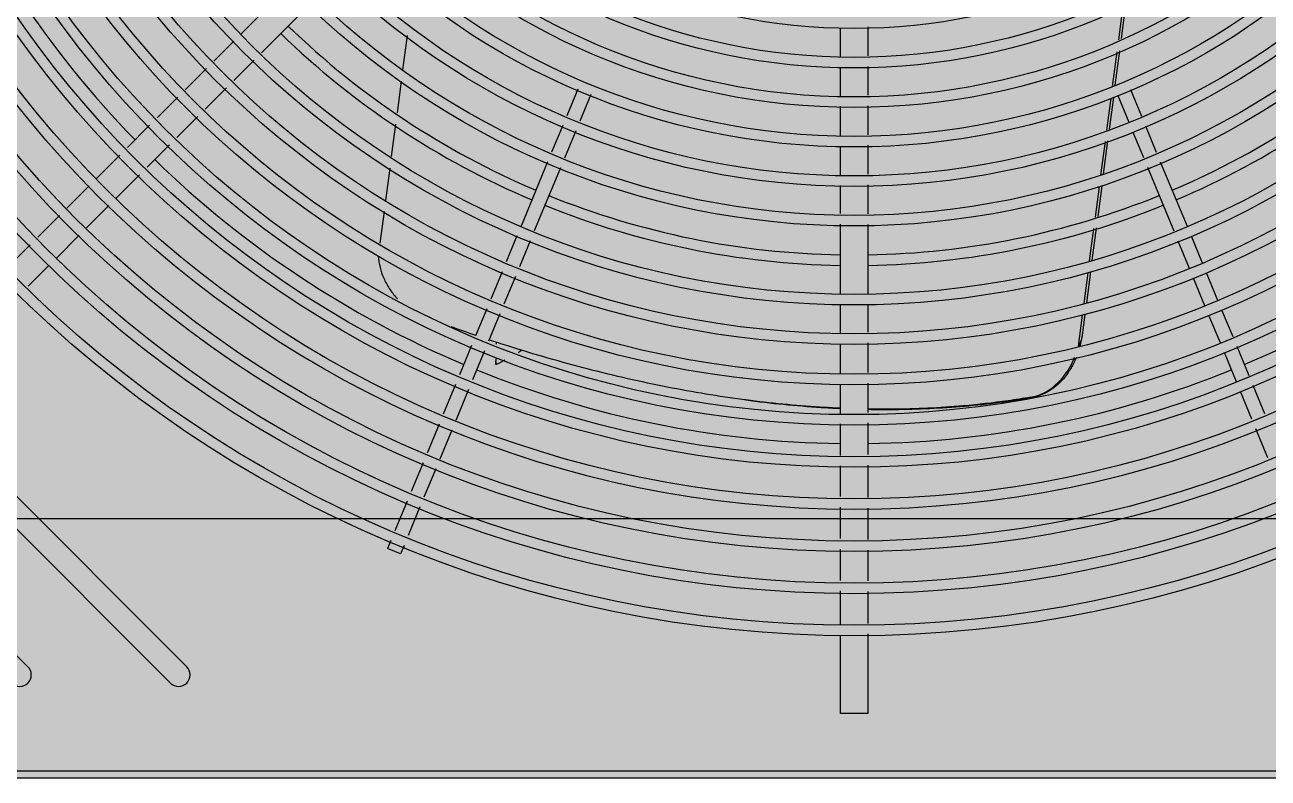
# Model space of a CAD drawing. Extents: x 100 to 738, y -85 to 470.
# Drawn here: x 616.2173 to 616.5069, y 463.169 to 463.3444 of the extents above; entities that cross this region are included whole.
import ezdxf

# ---------------------------------------------------------------- set-up
doc = ezdxf.new("R2010")
doc.units = 0
doc.layers.get('0').update_dxf_attribs({"linetype": 'CONTINUOUS'})
for name, color, linetype in [('A-CONSTRUIR', 12, 'CONTINUOUS'), ('ARC-SPLIT-02', 2, 'CONTINUOUS'), ('ARC_EQUIPAMENTO', 2, 'CONTINUOUS')]:
    doc.layers.add(name, color=color, linetype=linetype)

# ---------------------------------------------------------------- blocks, each defined once
blk = doc.blocks.new('COND-CC-36-PB')
at = {"transparency": 16777216}
h = blk.add_hatch(color=254, dxfattribs=at)
h.dxf.hatch_style = 1
edge = h.paths.add_edge_path()
edge.add_arc((112.9597635950512, 33.97088939326711), 0.1001375328083185, 0, 90.00000000000406)
edge.add_line((112.9597635950511, 34.07102692607543), (112.5880386606677, 34.07102692607566))
edge.add_arc((112.5880386606677, 33.97088939326724), 0.1001375328084109, 90.00000000001627, 180.0000000000162)
edge.add_line((112.4879011278593, 33.97088939326721), (112.4879011278592, 33.54865978920422))
edge.add_arc((112.495760497938, 33.54865978920422), 0.0078593700787479, 179.9999999999482, 224.999999999933)
edge.add_line((112.4902030840595, 33.54310237532568), (112.5319765771103, 33.50132888227515))
edge.add_arc((112.5375339909889, 33.50688629615359), 0.0078593700787139, 224.9999999991942, 269.9999999991712)
edge.add_line((112.5375339909888, 33.49902692607488), (112.9597635950511, 33.49902692607543))
edge.add_arc((112.9597635950512, 33.59916445888376), 0.1001375328083256, 269.999999999935, 359.999999999939)
edge.add_line((113.0599011278595, 33.59916445888365), (113.0599011278595, 33.97088939326721))
at = {"color": 8, "transparency": 16777216}
for p, q in [((112.6019258034266, 33.9612114474574), (112.5972183614325, 33.96591888945112)), ((112.5975008158405, 33.95721804114494), (112.5930810387624, 33.96163781822287)), ((112.6081533626973, 33.95498388818631), (112.6035165597575, 33.95962069112648)), ((112.6039441657483, 33.95077469123723), (112.5990915721714, 33.95562728481402)), ((112.614522891498, 33.94861435938565), (112.6097457448975, 33.95339150598615)), ((112.6103136945489, 33.94440516243657), (112.6055365479484, 33.94918230903707)), ((112.6211104023375, 33.94202684854641), (112.6161152736981, 33.94702197718549)), ((112.6169012053885, 33.93781765159733), (112.6119060767491, 33.94281278023641)), ((112.6274650822963, 33.93567216858772), (112.6226990723272, 33.94043817855674)), ((112.6232558853472, 33.93146297163864), (112.6184898753782, 33.93622898160766)), ((112.633498280845, 33.92963897003864), (112.6290537522861, 33.93408349859804)), ((112.6293609581749, 33.92535789881106), (112.6248445553369, 33.92987430164896)), ((112.6395890702353, 33.92354818064867), (112.635087182425, 33.92805006845879)), ((112.6354517475652, 33.91926710942041), (112.6309498597549, 33.92376899723053)), ((112.6454544362016, 33.91768281468241), (112.6411779718155, 33.92195927906814)), ((112.641389029736, 33.91332982724995), (112.6370406491454, 33.91767820783988)), ((112.6574697119781, 33.90566753890588), (112.6470440328905, 33.91609321799343)), ((112.6530552498046, 33.90166360718077), (112.642978626425, 33.91174023056097)), ((112.5357976130789, 33.88202818212302), (112.5369462719988, 33.88480129006552)), ((112.538699196294, 33.88407576478837), (112.5369464698965, 33.8848017678335)), ((112.6090212445852, 33.88555237843704), (112.6022668728118, 33.88644160835099)), ((112.6182662617298, 33.88433524883966), (112.6114051405054, 33.88523853258502)), ((112.537644906431, 33.88126244842295), (112.535797415181, 33.88202770435505)), ((112.5471015937985, 33.88059537778583), (112.5407761044569, 33.88321548125948)), ((112.6276844938172, 33.88309531506247), (112.6207824903584, 33.88400398105668)), ((112.636884926089, 33.88188405517514), (112.6301379424231, 33.8827723124258)), ((112.5458577742302, 33.87786056719505), (112.5397218145939, 33.88040216489406)), ((112.5552731044331, 33.87721062725582), (112.5491785019614, 33.87973509425695)), ((112.6466495164756, 33.88059852246257), (112.6393383746948, 33.88156105253847)), ((112.5539818332968, 33.87449547174819), (112.5479346823933, 33.87700028366616)), ((112.5635867976651, 33.87376698276572), (112.5573515277412, 33.87634971613313)), ((112.5622955265288, 33.8710518272581), (112.5560602566047, 33.8736345606255)), ((112.5720419748703, 33.87026473369505), (112.5656652209733, 33.87290607164303)), ((112.5709402887656, 33.867471049496), (112.5643739498368, 33.8701909161354)), ((112.5803459747078, 33.86682510434074), (112.5741179748296, 33.86940482635664)), ((112.5792442886031, 33.86403142014101), (112.5730162887251, 33.86661114215691)), ((112.5881988408446, 33.86357234068285), (112.5824219746673, 33.86596519700165)), ((112.5763591593813, 33.86168147454392), (112.5765526134526, 33.86165091369101)), ((112.5765525423051, 33.86168147454392), (112.5763591593813, 33.86168147454392)), ((112.5768701218364, 33.86161752597059), (112.5765525423051, 33.86165014574475)), ((112.581157488966, 33.86159385520887), (112.5806981411312, 33.86159385520887)), ((112.5871445509818, 33.86075902431743), (112.5813202885626, 33.8631715128026)), ((112.596160322136, 33.86027458715578), (112.5902757490077, 33.86271205715396)), ((112.5951060322732, 33.85746127079036), (112.5892214591447, 33.85989874078854)), ((112.603800633808, 33.85710986644022), (112.5982372302991, 33.85941430362689)), ((112.6027937955134, 33.85427689499164), (112.5971829404361, 33.85660098726147)), ((112.619620303822, 33.85055714456829), (112.6058790571162, 33.85624895531753)), ((112.6183764842539, 33.84782233397751), (112.6048722188215, 33.85341598386895)), ((112.6274019737875, 33.84733387133075), (112.6216972119851, 33.84969686103941)), ((112.626300287683, 33.8445401871317), (112.6204533924169, 33.84696205044863)), ((112.6351869736353, 33.84410921881071), (112.629477973747, 33.84647396399167)), ((112.6340852875307, 33.84131553461166), (112.6283762876423, 33.84368027979262)), ((112.5184110891917, 33.78800327778104), (112.501708197113, 33.78800327778104)), ((112.501708197113, 33.78205159958326), (112.501708197113, 33.78800225256692)), ((112.5279003957066, 33.78800327778104), (112.5206607583691, 33.78800327778104)), ((112.5368357228734, 33.78800327778104), (112.5301474418704, 33.78800327778104)), ((112.5458278396589, 33.78800327778104), (112.5390837520698, 33.78800327778104)), ((112.5546166059922, 33.78800327778104), (112.5480758688551, 33.78800327778104)), ((112.5636087227775, 33.78800327778104), (112.5568646351886, 33.78800327778104)), ((112.5720282045885, 33.78800327778104), (112.5658567519739, 33.78800327778104)), ((112.5806519364354, 33.78800327778104), (112.5742778737659, 33.78800327778104)), ((112.5892556345286, 33.78800327778104), (112.582901605613, 33.78800327778104)), ((112.6063597575948, 33.78800327778104), (112.5915076030327, 33.78800327778104)), ((112.6145640512274, 33.78800327778104), (112.6086068037586, 33.78800327778104)), ((112.6229941607137, 33.78800327778104), (112.6168120804238, 33.78800327778104)), ((112.631537381358, 33.78800327778104), (112.62524218991, 33.78800327778104)), ((112.639854379686, 33.78800327778104), (112.633784427522, 33.78800327778104)), ((112.6482844891721, 33.78800327778104), (112.6421024088824, 33.78800327778104)), ((112.518716263237, 33.78205057436915), (112.501708197113, 33.78205057436915)), ((112.5277987501266, 33.78205057436915), (112.5209659324146, 33.78205057436915)), ((112.5366323724217, 33.78205057436915), (112.5300457962904, 33.78205057436915)), ((112.5456244892069, 33.78205057436915), (112.538880401618, 33.78205057436915)), ((112.5548199564442, 33.78205057436915), (112.5478725184031, 33.78205057436915)), ((112.5638120732294, 33.78205057436915), (112.5570679856403, 33.78205057436915)), ((112.5723333786339, 33.78205057436915), (112.5660601024256, 33.78205057436915)), ((112.580957110481, 33.78205057436915), (112.5745830478114, 33.78205057436915)), ((112.5892556345286, 33.78205057436915), (112.5832067796584, 33.78205057436915)), ((112.6062581120147, 33.78205057436915), (112.5915076030327, 33.78205057436915)), ((112.6147674016793, 33.78205057436915), (112.6085051581785, 33.78205057436915)), ((112.6231975111656, 33.78205057436915), (112.6170154308757, 33.78205057436915)), ((112.6316390269383, 33.78205057436915), (112.6254455403618, 33.78205057436915)), ((112.640057730138, 33.78205057436915), (112.6338860731021, 33.78205057436915)), ((112.6484878396241, 33.78205057436915), (112.6423057593342, 33.78205057436915)), ((112.5868813852767, 33.73622219761792), (112.580235450649, 33.73709715151063)), ((112.5870453127357, 33.73566514669949), (112.5825788667754, 33.73625316546556)), ((112.5959519612913, 33.73502803363102), (112.589337058533, 33.73589890210078)), ((112.5961516085395, 33.73446628011342), (112.5895254696698, 33.73533862784491)), ((112.6053923816876, 33.73378517870778), (112.5984533927343, 33.73469871393415)), ((112.6055376054109, 33.73323059018318), (112.5986530399825, 33.73413696041654)), ((112.6144126113433, 33.73259764294476), (112.6077977762623, 33.73346850250436)), ((112.6145578350667, 33.73204305442014), (112.6079429999857, 33.73291391397974)), ((112.6239752121853, 33.73133870266018), (112.6168180059182, 33.73228096674133)), ((112.6241525735294, 33.73077988313737), (112.6170409649231, 33.73171614417232)), ((112.6332000333231, 33.73012423191823), (112.6264351644887, 33.73101484379571)), ((112.6333843155869, 33.72956450123887), (112.6266125258327, 33.7304560242729)), ((112.6338279287125, 33.7286317160261), (112.6281122646155, 33.72626421043955)), ((112.6431494965588, 33.72881436023321), (112.6357666744195, 33.72978632720741)), ((112.6434085444782, 33.7282447864685), (112.6360383419077, 33.72921509204481)), ((112.653017845504, 33.72751516744741), (112.645774869558, 33.72846872332062)), ((112.6532895129924, 33.72694393228549), (112.6460339174773, 33.72789914955659)), ((112.6260338413076, 33.72540329931684), (112.6205898688815, 33.72314833210488)), ((112.635119199849, 33.72591656051848), (112.629403535752, 33.72354905493124)), ((112.6273251124441, 33.72268814380854), (112.621738923597, 33.72037426862644)), ((112.6185141715096, 33.72228855010186), (112.6048722188215, 33.71663786828123)), ((112.6196632262251, 33.71951448662342), (112.6058790571162, 33.71380489683266)), ((112.6027937955134, 33.71577695715854), (112.5969216872715, 33.71334465028479)), ((112.5948411396628, 33.71248285924876), (112.5889462547717, 33.71004111797818)), ((112.603800633808, 33.71294398570996), (112.598070741987, 33.71057058680703)), ((112.5868657071631, 33.70917932694147), (112.5810013363008, 33.70675022499566)), ((112.5959901943783, 33.70970879577031), (112.5900953094872, 33.70726705449974)), ((112.5880147618786, 33.70640526346303), (112.5822926074373, 33.70403506948735)), ((112.5789229129929, 33.70588931387297), (112.5726876430688, 33.70330658050556)), ((112.5706092197608, 33.70244566938287), (112.5647122888874, 33.70000308063829)), ((112.5802141841292, 33.70317415836466), (112.5739789142053, 33.70059142499725)), ((112.5626362889279, 33.69914317329988), (112.5564082890497, 33.69656345128399)), ((112.5719004908972, 33.69973051387456), (112.5658139749921, 33.69720939643924))]:
    blk.add_line(p, q, dxfattribs=at)
for radius in [0.2555984251969456, 0.2533464566930077, 0.2465905511811942, 0.2443385826772564, 0.2375826771654428, 0.235330708661505, 0.2285748031496914, 0.2263228346457536, 0.21956692913394, 0.2173149606300022, 0.2105590551181887, 0.2083070866142509, 0.2019265091864269, 0.1996745406824891, 0.1932939632546652, 0.1910419947507273, 0.1848490813648982, 0.1825971128609604, 0.1679593175853644, 0.1657073490814266, 0.1595144356955975, 0.1572624671916596, 0.1510695538058306, 0.1488175853018927, 0.1426246719160636, 0.1403727034121258, 0.1341797900262967, 0.1319278215223589, 0.1257349081365298]:
    blk.add_circle((112.7739011278595, 33.78502692607509), radius, dxfattribs=at)
for radius, start, end in [(0.2145000000000799, 112.899008037817, 134.204301314614), (0.2145000000000799, 135.7941611958229, 157.1009919691127), (0.1764041994751313, 135.9667373692358, 157.0094291721067), (0.1741522309711935, 135.978260868148, 157.0034413703384), (0.2145000000000799, 157.9001740136508, 179.2028809128734), (0.1764041994751313, 157.9860043603754, 179.0309666237329), (0.1741522309711935, 157.9914916856428, 179.0180743572506), (0.2145000000000799, 180.7971190871265, 202.0998259863487), (0.1764041994751313, 180.9661803524836, 202.0119970648274), (0.1741522309711935, 180.9777409459225, 202.005686684897), (0.1764041994751313, 202.9880029517959, 224.0338196687444), (0.1741522309711935, 202.9943133109211, 224.0189780135544), (0.2145000000000799, 202.8990080308872, 224.2058388041771)]:
    blk.add_arc((112.7739011278595, 33.78502692607509), radius, start, end, dxfattribs=at)
for points, knots in [([(112.5995130012351, 33.88680416242167), (112.5986942320792, 33.88674286375915), (112.5970631623191, 33.88647607560538), (112.5947172884206, 33.88566358197558), (112.5925240754508, 33.88446587623793), (112.5911152178029, 33.88336676360739), (112.590421813884, 33.88271784088453), (112.5903408505508, 33.88264045451361)], [0, 0, 0, 0, 0.002463181704638, 0.0049290386053654, 0.0074139995095797, 0.009927152450939, 0.010263148590055, 0.010263148590055, 0.010263148590055, 0.010263148590055]), ([(112.5687720183773, 33.80844172603251), (112.5695000901556, 33.81397197134786), (112.5713540387945, 33.82518018433727), (112.5752133225557, 33.84207765921916), (112.5788634758092, 33.8547150773634), (112.5811360970929, 33.86172898599485), (112.5815758398149, 33.86305899461325)], [0, 0, 0, 0, 0.0167338972107379, 0.0340546311523699, 0.0519708000365565, 0.0561732599445901, 0.0561732599445901, 0.0561732599445901, 0.0561732599445901]), ([(112.5763591593813, 33.86168147454392), (112.5764237121035, 33.86143748915584), (112.5766168096772, 33.86096022504443), (112.5768582920158, 33.8605096520559), (112.5769837228213, 33.86028300217982)], [0, 0, 0, 0, 0.0007571415402023, 0.0015342692515051, 0.0015342692515051, 0.0015342692515051, 0.0015342692515051]), ([(112.5765524916167, 33.86165008322009), (112.5766459134197, 33.86163637759938), (112.5768753670593, 33.86160837077775), (112.577200263217, 33.86159546157999), (112.5774306533867, 33.86159385520887), (112.5775245186958, 33.86159385520887)], [0, 0, 0, 0, 0.0002832654159516, 0.0006929243901847, 0.0009745203175282, 0.0009745203175282, 0.0009745203175282, 0.0009745203175282]), ([(112.5687329488272, 33.80814496333732), (112.5680297534459, 33.80280367206488), (112.5673628644967, 33.79608948533083), (112.5669944985356, 33.78935942801343), (112.5669329263774, 33.78800817426797)], [0, 0, 0, 0, 0.0161621436020473, 0.0202201111151639, 0.0202201111151639, 0.0202201111151639, 0.0202201111151639]), ([(112.5669588108512, 33.7880082494946), (112.5670229119583, 33.78945839856851), (112.5673867561997, 33.79618812964454), (112.5680491573637, 33.80290183597004), (112.5687331650917, 33.80814525348283)], [0, 0, 0, 0, 0.0043546953505615, 0.020218227241947, 0.020218227241947, 0.020218227241947, 0.020218227241947]), ([(112.5667427798566, 33.78205293590643), (112.566708972238, 33.78018700921013), (112.5666746488006, 33.77329307894625), (112.5671024177487, 33.76388076862499), (112.5679068915999, 33.75637736840646), (112.5682292925307, 33.75388114927213)], [0, 0, 0, 0, 0.0055986988237901, 0.020680842471913, 0.0282317014257693, 0.0282317014257693, 0.0282317014257693, 0.0282317014257693]), ([(112.5685577596185, 33.75206748473658), (112.5681040370491, 33.75526454734987), (112.5671749722637, 33.76347111998799), (112.5667188759999, 33.77349382525077), (112.566747503473, 33.78028636906515), (112.5667769761182, 33.7820526968166)], [0, 0, 0, 0, 0.0096872938279632, 0.0247642808019027, 0.0300640016682571, 0.0300640016682571, 0.0300640016682571, 0.0300640016682571]), ([(112.5699433613537, 33.74467715614775), (112.5698990699798, 33.74478048120528), (112.5696010368206, 33.7455076282381), (112.5693853371516, 33.74627148613505), (112.5692715155263, 33.74693538183255)], [0, 0, 0, 0, 0.0003372538210763, 0.002358000152474, 0.002358000152474, 0.002358000152474, 0.002358000152474]), ([(112.5693660166317, 33.74696343983447), (112.5694780885484, 33.74641094937936), (112.5696432950768, 33.74585166045518), (112.569853378001, 33.74531206161382), (112.5698589739039, 33.74529778254653)], [0, 0, 0, 0, 0.0016912280618824, 0.0017372373329661, 0.0017372373329661, 0.0017372373329661, 0.0017372373329661]), ([(112.5698589739039, 33.74529778254653), (112.5701008256747, 33.74468064929832), (112.5707227017243, 33.74345530409792), (112.5719914119034, 33.74177765275275), (112.5735835614085, 33.7402669313102), (112.5754464015272, 33.73896731577943), (112.5769036161327, 33.73822614602268), (112.5777094472254, 33.73788695762899), (112.5777962196265, 33.73785121518479)], [0, 0, 0, 0, 0.0019884947889476, 0.0040952282379489, 0.006280792118152, 0.0085454229149738, 0.0108868950534606, 0.0111684314579628, 0.0111684314579628, 0.0111684314579628, 0.0111684314579628]), ([(112.5778706605919, 33.73748515127142), (112.5778340110351, 33.73749996397253), (112.5770570913398, 33.73781688842096), (112.5756044830731, 33.73852911032693), (112.5736805190291, 33.73983545347914), (112.5720353575448, 33.74136340865334), (112.5707831494716, 33.74299117296988), (112.5701720716517, 33.74414360971162), (112.5699433613537, 33.74467715614775)], [0, 0, 0, 0, 0.0001185894395238, 0.0025172919434551, 0.0048359706559322, 0.0070715445777231, 0.0092245615400215, 0.0109660614105575, 0.0109660614105575, 0.0109660614105575, 0.0109660614105575]), ([(112.5825788667754, 33.73625316546556), (112.582112077898, 33.73631461938712), (112.5813151924285, 33.7364946830476), (112.580558037259, 33.73679221085664), (112.5802488121166, 33.7369353247117)], [0, 0, 0, 0, 0.001412450340664, 0.0024346616091628, 0.0024346616091628, 0.0024346616091628, 0.0024346616091628])]:
    blk.add_open_spline(points, degree=3, knots=knots, dxfattribs=at)
for points in [[(112.5825324501262, 33.86591149107222), (112.5831298076491, 33.86766803952531), (112.5837408639955, 33.86941998529577), (112.58436510585, 33.87116716032574)], [(112.5769837228213, 33.86028300217982), (112.5771064675812, 33.86006120591126), (112.5772321461806, 33.85984100635509), (112.5773518560682, 33.85961755747135)], [(112.5794358525409, 33.85615029073073), (112.5792185708625, 33.85637346738149), (112.5790133366693, 33.85660903582297), (112.5788220219501, 33.85685483619617)], [(112.5687331650917, 33.80814525348283), (112.5687460577765, 33.8082440853033), (112.5687590089152, 33.80834290951592), (112.5687720183773, 33.80844172603251)], [(112.5682292925307, 33.75388114927213), (112.5685161659812, 33.75166000495171), (112.5688459005139, 33.74944393409651), (112.5692202854388, 33.74723585475083)], [(112.5693126993082, 33.74724820311493), (112.5690376501555, 33.74885078925255), (112.5687862324162, 33.75045759823575), (112.5685577596185, 33.75206748473658)], [(112.5692202854388, 33.74723585475083), (112.5692372700513, 33.7471356814549), (112.5692543466924, 33.74703552371898), (112.5692715155263, 33.74693538183254)], [(112.5693126993082, 33.74724820311493), (112.5693290347069, 33.74715302418658), (112.569346818426, 33.74705808286142), (112.5693660166318, 33.74696343983447)], [(112.5825788667543, 33.73625316546828), (112.5818145717383, 33.73635378681604), (112.5810548298879, 33.73649935834271), (112.5803076517875, 33.73668908555041)]]:
    blk.add_open_spline(points, degree=3, dxfattribs=at)
at = {"layer": 'ARC-SPLIT-02', "color": 0, "transparency": 16777216}
for p, q in [((112.5082128861399, 33.93121219161402), (112.6277158623207, 34.05071516779515)), ((112.5116934384656, 33.96170245955815), (112.5972255943766, 34.04723461546909)), ((112.5116934384656, 33.92773163928796), (112.6311964146464, 34.04723461546909))]:
    blk.add_line(p, q, dxfattribs=at)
blk.add_lwpolyline([(113.0599011278595, 33.97088939326721, 0.4142135623730951), (112.9597635950511, 34.07102692607543), (112.5880386606677, 34.07102692607566, 0.4142135623730951), (112.4879011278593, 33.97088939326721), (112.4879011278592, 33.54865978920422, 0.1989123673796998), (112.4902030840595, 33.54310237532568), (112.5319765771103, 33.50132888227515, 0.1989123673796162), (112.5375339909888, 33.49902692607488), (112.9597635950511, 33.49902692607543, 0.4142135623730951), (113.0599011278595, 33.59916445888365)], format="xyb", close=True, dxfattribs=at)
for centre in [(112.5099531623028, 33.96344273572119), (112.5099531623028, 33.92947191545099)]:
    blk.add_arc(centre, 0.0024611221518282, 134.9999999999908, 314.9999999999908, dxfattribs=at)
blk = doc.blocks.new('*U46')
at = {"color": 0, "transparency": 16777216, "rotation": 90}
blk.add_blockref('COND-CC-36-PB', (33.78502692607508, -112.7739011278595), dxfattribs=at)
blk = doc.blocks.new('BASE ARQ')
at = {"layer": 'A-CONSTRUIR'}
blk.add_lwpolyline([(725.7134841138578, 485.0848260644085), (725.7134841138578, 485.1436812852723), (726.7298372641388, 485.1436812852723), (726.7298372641388, 485.0848260644085)], close=True, dxfattribs=at)
at = {"layer": 'ARC_EQUIPAMENTO', "xscale": 1.089160839160184, "yscale": 1.089160839160184, "zscale": 1.089160839160184}
blk.add_blockref('*U46', (726.1421250538782, 485.3947401556963), dxfattribs=at)

msp = doc.modelspace()

# ---------------------------------------------------------------- block references
msp.add_blockref('BASE ARQ', (-109.7316768029128, -21.91422645717643))

doc.saveas('drawing.dxf')
